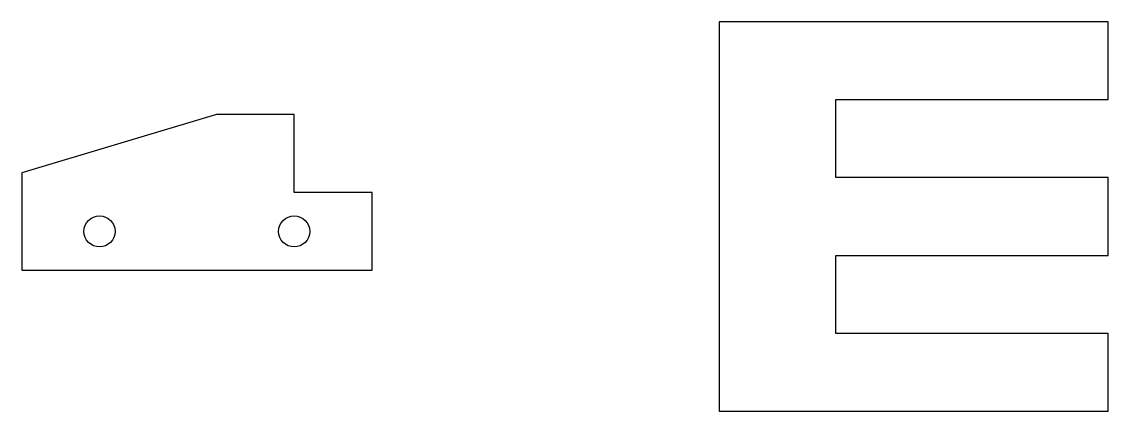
# Model space of a CAD drawing. Header units: millimetres. Extents: x 3321 to 3600, y 1955 to 2055.
import ezdxf

# ---------------------------------------------------------------- set-up
doc = ezdxf.new("R2010")
doc.units = ezdxf.units.MM

msp = doc.modelspace()

# ---------------------------------------------------------------- linework, layer by layer
for p, q in [((3600.07, 2055.25), (3500.07, 2055.25)), ((3500.07, 2055.25), (3500.07, 1955.25)), ((3600.07, 2035.25), (3600.07, 2055.25)), ((3530.07, 2015.25), (3530.07, 2035.25)), ((3530.07, 2035.25), (3600.07, 2035.25)), ((3600.07, 2015.25), (3530.07, 2015.25)), ((3600.07, 1995.25), (3600.07, 2015.25)), ((3530.07, 1975.25), (3530.07, 1995.25)), ((3530.07, 1995.25), (3600.07, 1995.25)), ((3600.07, 1975.25), (3530.07, 1975.25)), ((3600.07, 1955.25), (3600.07, 1975.25)), ((3500.07, 1955.25), (3600.07, 1955.25))]:
    msp.add_line(p, q)
msp.add_lwpolyline([(3320.93, 1991.43), (3410.93, 1991.43), (3410.93, 2011.43), (3390.93, 2011.43), (3390.93, 2031.43), (3370.93, 2031.43), (3320.93, 2016.43)], close=True)
for centre in [(3340.93, 2001.43), (3390.93, 2001.43)]:
    msp.add_circle(centre, 4)

doc.saveas('drawing.dxf')
